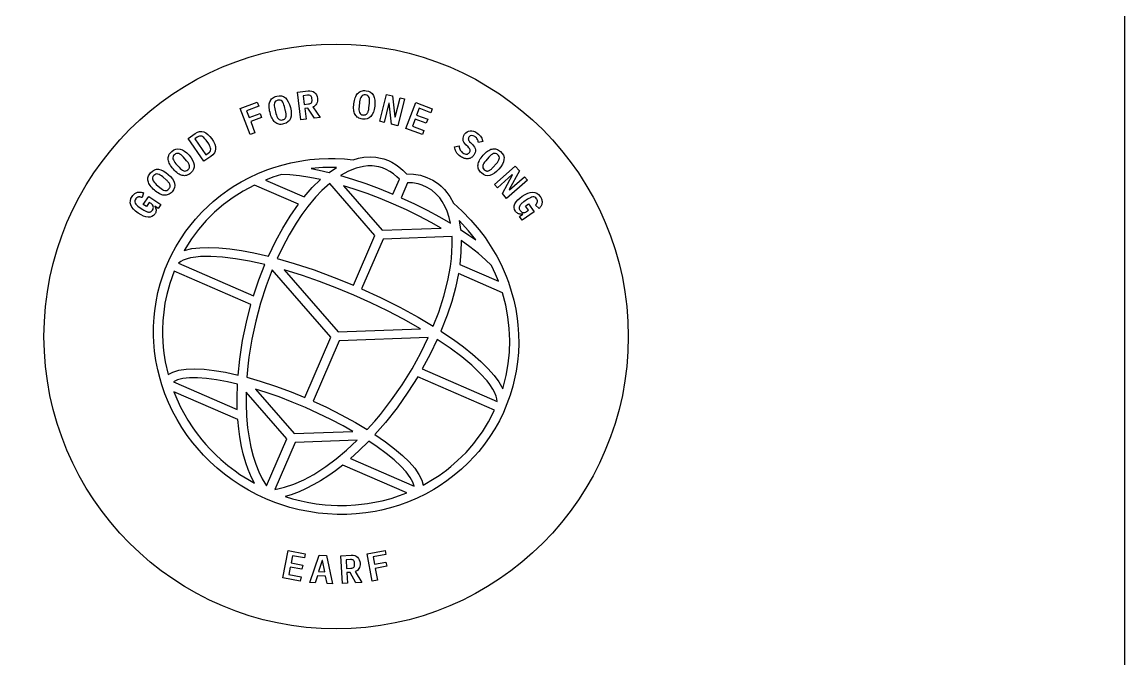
# Model space of a CAD drawing. Header units: millimetres. Extents: x 0 to 600, y 0 to 400.
# Drawn here: x 524.5 to 600, y 50.9 to 94.5 of the extents above; entities that cross this region are included whole.
import ezdxf

# ---------------------------------------------------------------- set-up
doc = ezdxf.new("R2010")
doc.units = ezdxf.units.MM
for name, color, linetype in [('CUT', 7, 'Continuous'), ('ENGRAVE_BACK_MIRRORED', 7, 'Continuous'), ('ENGRAVE_FRONT', 7, 'Continuous'), ('SHEET', 7, 'Continuous')]:
    doc.layers.add(name, color=color, linetype=linetype)

msp = doc.modelspace()

# ---------------------------------------------------------------- linework, layer by layer
at = {"layer": 'CUT'}
msp.add_circle((546, 73), 20, dxfattribs=at)
at = {"layer": 'ENGRAVE_BACK_MIRRORED'}
for points in [[(557.992, 76.107), (558.16, 75.486), (558.295, 74.859), (558.396, 74.226), (558.445, 73.797), (558.49, 73.16), (558.499, 72.522), (558.475, 71.891), (558.417, 71.258), (558.324, 70.629), (558.243, 70.208), (558.094, 69.591), (557.912, 68.983), (557.697, 68.386), (557.452, 67.807), (557.174, 67.238), (556.865, 66.684), (556.526, 66.147), (556.158, 65.629), (555.763, 65.132), (555.48, 64.808), (555.045, 64.351), (554.58, 63.914), (554.092, 63.502), (553.582, 63.116), (553.052, 62.758), (552.682, 62.531), (552.12, 62.22), (551.541, 61.939), (550.947, 61.688), (550.345, 61.469), (549.726, 61.28), (549.096, 61.124), (548.667, 61.036), (548.024, 60.934), (547.376, 60.866), (546.724, 60.83), (546.071, 60.828), (545.417, 60.859), (544.77, 60.922), (544.121, 61.019), (543.477, 61.149), (542.84, 61.311), (542.416, 61.439), (541.795, 61.654), (541.187, 61.899), (540.588, 62.177), (540.006, 62.484), (539.441, 62.819), (538.894, 63.182), (538.366, 63.572), (537.858, 63.988), (537.377, 64.425), (536.916, 64.888), (536.479, 65.374), (536.199, 65.714), (535.807, 66.235), (535.442, 66.773), (535.109, 67.325), (534.803, 67.896), (534.527, 68.482), (534.283, 69.079), (534.071, 69.688), (533.947, 70.104), (533.79, 70.727), (533.667, 71.351), (533.577, 71.985), (533.522, 72.622), (533.503, 73.053), (533.505, 73.69), (533.54, 74.32), (533.584, 74.748), (533.676, 75.377), (533.802, 75.994), (533.962, 76.608), (534.155, 77.212), (534.303, 77.614), (534.548, 78.193), (534.733, 78.579), (535.029, 79.133), (535.358, 79.676), (535.716, 80.2), (535.974, 80.543), (536.375, 81.029), (536.806, 81.498), (537.262, 81.943), (537.584, 82.229), (538.075, 82.629), (538.592, 83.006), (538.953, 83.245), (539.503, 83.576), (540.071, 83.877), (540.65, 84.146), (541.249, 84.387), (541.66, 84.533), (542.28, 84.721), (542.904, 84.876), (543.761, 85.035), (544.192, 85.092), (544.836, 85.15), (545.488, 85.174), (545.929, 85.172), (546.578, 85.142), (547.161, 85.086), (547.542, 85.19), (547.907, 85.253), (548.364, 85.279), (548.719, 85.256), (549.046, 85.199), (549.277, 85.137), (549.588, 85.022), (549.806, 84.919), (550.099, 84.747), (550.301, 84.605), (550.571, 84.38), (550.825, 84.128), (551.303, 84.104), (551.773, 84.021), (552.216, 83.881), (552.629, 83.682), (553.007, 83.427), (553.182, 83.279), (553.419, 83.041), (553.575, 82.853), (553.775, 82.569), (554.028, 82.109), (554.627, 81.572), (555.233, 80.952), (555.798, 80.29), (556.193, 79.765), (556.555, 79.231), (556.782, 78.862), (556.999, 78.482), (557.292, 77.91), (557.641, 77.116), (557.793, 76.714), (557.992, 76.107)], [(550.33, 83.759), (550.161, 83.924), (549.927, 84.118), (549.685, 84.283), (549.435, 84.418), (549.178, 84.524), (548.913, 84.6), (548.456, 84.663), (548.171, 84.661), (547.878, 84.63), (547.375, 84.511), (546.855, 84.306), (546.309, 84.006), (547.129, 83.758), (548.032, 83.454), (548.947, 83.114), (549.886, 82.733), (550.33, 83.759)], [(544.933, 83.727), (544.207, 83.876), (543.489, 83.99), (542.834, 84.057), (542.259, 84.077), (541.658, 83.883), (541.16, 83.694), (543.809, 82.546), (544.367, 83.177), (544.933, 83.727)], [(546.032, 84.556), (545.084, 84.549), (544.285, 84.485), (544.846, 84.374), (545.529, 84.215), (546.032, 84.556)], [(543.417, 82.047), (540.401, 83.355), (539.626, 82.939), (538.942, 82.503), (538.293, 82.02), (537.681, 81.494), (537.109, 80.927), (536.581, 80.321), (536.098, 79.679), (535.593, 78.884), (536.111, 79.006), (536.67, 79.071), (537.293, 79.089), (537.979, 79.061), (538.722, 78.989), (539.52, 78.873), (540.364, 78.715), (541.361, 78.487), (541.869, 79.546), (542.344, 80.416), (542.848, 81.235), (543.417, 82.047)], [(541.964, 78.332), (543.122, 77.997), (544.488, 77.549), (545.876, 77.037), (547.185, 76.505), (548.657, 79.899), (545.559, 83.458), (545.027, 82.974), (544.599, 82.524), (544.073, 81.895), (543.661, 81.341), (543.262, 80.745), (542.781, 79.946), (542.326, 79.092), (541.964, 78.332)], [(553.184, 80.413), (552.513, 80.79), (551.677, 81.228), (550.811, 81.649), (549.924, 82.05), (549.025, 82.424), (548.125, 82.768), (547.234, 83.079), (546.5, 83.311), (549.15, 80.266), (553.184, 80.413)], [(550.448, 82.489), (551.368, 82.064), (552.241, 81.629), (553.081, 81.177), (553.822, 80.749), (553.735, 81.125), (553.592, 81.568), (553.462, 81.872), (553.26, 82.236), (553.089, 82.48), (552.834, 82.764), (552.551, 83.003), (552.239, 83.196), (551.898, 83.345), (551.623, 83.426), (551.232, 83.495), (550.893, 83.515), (550.448, 82.489)], [(555.555, 79.599), (555.056, 80.225), (554.413, 80.922), (554.508, 80.322), (555.091, 79.932), (555.555, 79.599)], [(553.826, 77.782), (553.894, 78.328), (553.932, 78.801), (553.948, 79.258), (553.935, 79.826), (549.22, 79.655), (547.748, 76.261), (549.032, 75.669), (550.354, 75.006), (551.615, 74.315), (552.651, 73.698), (553.025, 74.667), (553.379, 75.76), (553.65, 76.821), (553.826, 77.782)], [(557.114, 76.777), (556.912, 77.27), (556.643, 77.841), (556.235, 78.247), (555.739, 78.679), (555.164, 79.125), (554.559, 79.553), (554.544, 78.764), (554.466, 77.926), (557.114, 76.777)], [(541.115, 77.916), (540.071, 78.148), (539.104, 78.318), (538.215, 78.427), (537.415, 78.474), (536.715, 78.459), (536.406, 78.429), (536.039, 78.368), (535.8, 78.306), (535.531, 78.206), (535.368, 78.12), (535.216, 78.01), (540.345, 75.786), (540.71, 76.873), (541.115, 77.916)], [(534.503, 70.395), (534.811, 70.557), (535.243, 70.688), (535.741, 70.761), (536.319, 70.782), (536.956, 70.752), (537.661, 70.673), (538.418, 70.546), (539.286, 70.358), (539.398, 71.447), (539.592, 72.712), (539.854, 73.977), (540.169, 75.194), (534.909, 77.475), (534.609, 76.632), (534.4, 75.858), (534.28, 75.268), (534.218, 74.871), (534.137, 74.072), (534.114, 73.468), (534.117, 73.065), (534.165, 72.259), (534.211, 71.857), (534.307, 71.256), (534.503, 70.395)], [(540.832, 75.28), (540.5, 74.045), (540.234, 72.808), (540.034, 71.573), (539.959, 70.961), (539.89, 70.205), (540.801, 69.942), (541.849, 69.599), (542.916, 69.205), (543.855, 68.824), (545.642, 72.945), (541.629, 77.554), (541.217, 76.469), (540.832, 75.28)], [(547.223, 75.821), (546.047, 76.311), (544.87, 76.761), (543.705, 77.167), (542.435, 77.563), (546.135, 73.312), (551.767, 73.516), (550.611, 74.173), (549.518, 74.746), (548.384, 75.298), (547.223, 75.821)], [(553.176, 73.365), (554.024, 72.792), (554.716, 72.285), (555.347, 71.781), (555.907, 71.288), (556.396, 70.807), (556.809, 70.339), (557.143, 69.887), (557.408, 69.426), (557.643, 70.338), (557.782, 71.129), (557.863, 71.928), (557.887, 72.733), (557.852, 73.54), (557.76, 74.344), (557.611, 75.141), (557.386, 75.991), (554.369, 77.299), (554.166, 76.328), (553.912, 75.401), (553.602, 74.459), (553.176, 73.365)], [(551.197, 70.786), (551.801, 71.88), (552.312, 72.922), (546.204, 72.701), (544.418, 68.58), (545.339, 68.155), (546.355, 67.645), (547.322, 67.115), (548.136, 66.629), (548.641, 67.196), (549.037, 67.67), (549.801, 68.66), (550.522, 69.7), (551.197, 70.786)], [(557.028, 68.553), (557.005, 68.739), (556.956, 68.917), (556.845, 69.182), (556.726, 69.399), (556.521, 69.708), (556.331, 69.954), (555.864, 70.475), (555.283, 71.027), (554.596, 71.601), (553.811, 72.191), (552.927, 72.795), (552.443, 71.786), (551.899, 70.777), (557.028, 68.553)], [(548.661, 66.294), (549.391, 65.789), (550.001, 65.322), (550.541, 64.862), (550.998, 64.418), (551.378, 63.981), (551.665, 63.568), (551.865, 63.163), (551.957, 62.828), (552.72, 63.273), (553.058, 63.497), (553.548, 63.855), (553.864, 64.107), (554.319, 64.506), (554.891, 65.073), (555.419, 65.679), (555.666, 65.996), (556.015, 66.486), (556.437, 67.168), (556.847, 67.963), (551.587, 70.243), (550.914, 69.182), (550.169, 68.126), (549.379, 67.12), (548.661, 66.294)], [(539.246, 69.737), (538.557, 69.893), (537.81, 70.03), (537.122, 70.121), (536.503, 70.164), (535.959, 70.161), (535.502, 70.113), (535.139, 70.025), (534.867, 69.9), (539.231, 68.007), (539.219, 68.781), (539.246, 69.737)], [(534.886, 69.223), (535.088, 68.73), (535.35, 68.174), (535.641, 67.63), (535.851, 67.276), (536.188, 66.758), (536.429, 66.422), (536.811, 65.933), (537.08, 65.618), (537.36, 65.312), (537.799, 64.87), (538.105, 64.588), (538.581, 64.184), (539.078, 63.804), (539.419, 63.565), (539.947, 63.228), (540.401, 62.967), (540.205, 63.356), (539.975, 63.902), (539.819, 64.348), (539.642, 64.966), (539.527, 65.462), (539.403, 66.145), (539.331, 66.685), (539.27, 67.322), (534.886, 69.223)], [(539.869, 67.549), (539.94, 66.754), (540.036, 66.073), (540.162, 65.428), (540.316, 64.821), (540.498, 64.256), (540.706, 63.736), (540.938, 63.263), (541.234, 62.779), (542.626, 65.99), (539.839, 69.193), (539.835, 68.395), (539.869, 67.549)], [(540.47, 69.402), (543.12, 66.357), (547.154, 66.504), (546.482, 66.881), (545.647, 67.319), (544.781, 67.741), (543.893, 68.141), (542.994, 68.515), (542.095, 68.859), (541.204, 69.17), (540.47, 69.402)], [(541.797, 62.535), (542.108, 62.591), (542.476, 62.683), (543.115, 62.899), (543.78, 63.193), (544.464, 63.563), (545.301, 64.104), (546.007, 64.632), (546.712, 65.226), (547.432, 65.9), (543.189, 65.746), (541.797, 62.535)], [(551.347, 62.754), (551.252, 63.038), (551.068, 63.364), (550.791, 63.731), (550.422, 64.129), (549.967, 64.552), (549.43, 64.992), (548.82, 65.443), (548.235, 65.839), (547.556, 65.167), (546.982, 64.647), (551.347, 62.754)], [(546.456, 64.206), (545.949, 63.815), (545.505, 63.499), (544.923, 63.123), (544.482, 62.868), (543.909, 62.574), (543.477, 62.383), (542.922, 62.178), (542.504, 62.055), (543.004, 61.902), (543.611, 61.747), (544.019, 61.662), (544.636, 61.559), (545.256, 61.487), (545.671, 61.457), (546.086, 61.441), (546.709, 61.443), (547.329, 61.477), (547.741, 61.518), (548.15, 61.572), (548.76, 61.679), (549.162, 61.768), (549.757, 61.927), (550.342, 62.117), (550.84, 62.306), (546.456, 64.206)]]:
    msp.add_lwpolyline(points, close=True, dxfattribs=at)
at = {"layer": 'ENGRAVE_FRONT'}
for points in [[(541.707, 87.767), (541.659, 87.838), (541.615, 87.917), (541.574, 88.004), (541.537, 88.099), (541.504, 88.201), (541.474, 88.311), (541.449, 88.421), (541.431, 88.527), (541.42, 88.628), (541.415, 88.724), (541.417, 88.816), (541.427, 88.901), (541.443, 88.981), (541.468, 89.056), (541.499, 89.124), (541.539, 89.187), (541.585, 89.244), (541.64, 89.296), (541.702, 89.341), (541.772, 89.38), (541.85, 89.412), (541.935, 89.438), (542.107, 89.463), (542.263, 89.452), (542.402, 89.403), (542.526, 89.317), (542.634, 89.197), (542.727, 89.047), (542.806, 88.867), (542.869, 88.656), (542.911, 88.44), (542.926, 88.244), (542.913, 88.068), (542.874, 87.911), (542.804, 87.778), (542.703, 87.67), (542.571, 87.587), (542.407, 87.53), (542.319, 87.512), (542.235, 87.504), (542.155, 87.506), (542.079, 87.517), (542.007, 87.538), (541.939, 87.566), (541.875, 87.604), (541.815, 87.65), (541.759, 87.704), (541.707, 87.767)], [(542.576, 88.095), (542.578, 88.141), (542.576, 88.19), (542.571, 88.241), (542.564, 88.295), (542.553, 88.351), (542.54, 88.409), (542.462, 88.724), (542.43, 88.835), (542.392, 88.932), (542.347, 89.014), (542.297, 89.081), (542.239, 89.131), (542.171, 89.159), (542.093, 89.167), (542.005, 89.155), (541.922, 89.125), (541.857, 89.082), (541.81, 89.025), (541.782, 88.954), (541.768, 88.871), (541.767, 88.778), (541.778, 88.674), (541.802, 88.561), (541.88, 88.243), (541.913, 88.132), (541.951, 88.035), (541.995, 87.953), (542.046, 87.886), (542.104, 87.837), (542.172, 87.808), (542.25, 87.8), (542.337, 87.812), (542.381, 87.826), (542.42, 87.842), (542.455, 87.863), (542.484, 87.887), (542.51, 87.914), (542.531, 87.944), (542.548, 87.977), (542.561, 88.014), (542.57, 88.053), (542.576, 88.095)], [(544.692, 89.403), (544.717, 89.276), (544.723, 89.176), (544.716, 89.082), (544.696, 88.995), (544.663, 88.915), (544.618, 88.844), (544.561, 88.785), (544.492, 88.737), (544.411, 88.702), (544.908, 87.978), (544.519, 87.93), (544.07, 88.619), (543.857, 88.593), (543.946, 87.861), (543.592, 87.818), (543.362, 89.704), (544.078, 89.791), (544.209, 89.797), (544.326, 89.781), (544.429, 89.744), (544.519, 89.685), (544.593, 89.608), (544.651, 89.514), (544.692, 89.403)], [(544.327, 89.341), (544.309, 89.39), (544.284, 89.43), (544.253, 89.46), (544.214, 89.481), (544.165, 89.493), (544.107, 89.497), (544.04, 89.493), (543.751, 89.458), (543.823, 88.869), (544.112, 88.904), (544.178, 88.915), (544.233, 88.933), (544.277, 88.957), (544.311, 88.987), (544.334, 89.024), (544.348, 89.068), (544.353, 89.12), (544.35, 89.18), (544.338, 89.282), (544.327, 89.341)], [(547.24, 88.328), (547.22, 88.411), (547.207, 88.501), (547.2, 88.597), (547.199, 88.699), (547.204, 88.807), (547.215, 88.92), (547.231, 89.031), (547.252, 89.136), (547.277, 89.235), (547.307, 89.327), (547.342, 89.412), (547.381, 89.488), (547.425, 89.557), (547.474, 89.618), (547.528, 89.671), (547.587, 89.715), (547.651, 89.752), (547.72, 89.781), (547.795, 89.801), (547.874, 89.813), (547.958, 89.815), (548.047, 89.808), (548.217, 89.771), (548.358, 89.705), (548.472, 89.61), (548.556, 89.486), (548.615, 89.336), (548.649, 89.162), (548.658, 88.966), (548.642, 88.746), (548.604, 88.529), (548.549, 88.341), (548.474, 88.18), (548.381, 88.048), (548.269, 87.948), (548.136, 87.883), (547.983, 87.853), (547.81, 87.858), (547.721, 87.872), (547.64, 87.895), (547.566, 87.925), (547.499, 87.963), (547.439, 88.007), (547.385, 88.058), (547.339, 88.116), (547.299, 88.18), (547.266, 88.251), (547.24, 88.328)], [(548.168, 88.326), (548.187, 88.368), (548.202, 88.414), (548.216, 88.464), (548.228, 88.517), (548.239, 88.573), (548.247, 88.632), (548.286, 88.954), (548.295, 89.07), (548.294, 89.174), (548.282, 89.266), (548.258, 89.347), (548.222, 89.414), (548.168, 89.465), (548.098, 89.5), (548.012, 89.519), (547.924, 89.521), (547.847, 89.504), (547.783, 89.467), (547.732, 89.411), (547.69, 89.338), (547.656, 89.252), (547.629, 89.151), (547.61, 89.036), (547.571, 88.712), (547.562, 88.596), (547.563, 88.492), (547.575, 88.4), (547.599, 88.319), (547.635, 88.252), (547.689, 88.201), (547.759, 88.166), (547.845, 88.147), (547.891, 88.143), (547.933, 88.145), (547.973, 88.152), (548.009, 88.164), (548.042, 88.18), (548.073, 88.201), (548.1, 88.226), (548.125, 88.255), (548.148, 88.289), (548.168, 88.326)], [(550.672, 89.254), (550.216, 87.409), (549.791, 87.514), (549.635, 88.958), (549.608, 88.964), (549.281, 87.64), (548.985, 87.714), (549.441, 89.558), (549.867, 89.453), (550.023, 88.009), (550.049, 88.003), (550.377, 89.327), (550.672, 89.254)], [(540.156, 87.699), (540.446, 86.936), (540.113, 86.809), (539.437, 88.585), (540.597, 89.026), (540.702, 88.752), (539.875, 88.437), (540.051, 87.974), (540.797, 88.258), (540.901, 87.983), (540.156, 87.699)], [(551.407, 87.866), (551.221, 87.377), (552.009, 87.077), (551.905, 86.802), (550.783, 87.229), (551.459, 89.005), (552.581, 88.578), (552.476, 88.303), (551.687, 88.604), (551.511, 88.14), (552.272, 87.851), (552.167, 87.576), (551.407, 87.866)], [(537.494, 86.511), (537.609, 86.326), (537.689, 86.15), (537.736, 85.984), (537.748, 85.827), (537.724, 85.682), (537.664, 85.547), (537.567, 85.424), (537.433, 85.313), (536.948, 84.977), (535.866, 86.538), (536.351, 86.875), (536.502, 86.961), (536.652, 87.008), (536.799, 87.017), (536.944, 86.987), (537.086, 86.921), (537.226, 86.819), (537.362, 86.683), (537.494, 86.511)], [(554.108, 85.966), (554.412, 86.027), (554.424, 85.949), (554.442, 85.876), (554.467, 85.809), (554.498, 85.747), (554.535, 85.69), (554.578, 85.638), (554.627, 85.59), (554.682, 85.547), (554.748, 85.507), (554.812, 85.48), (554.872, 85.466), (554.93, 85.465), (554.985, 85.477), (555.035, 85.502), (555.081, 85.54), (555.123, 85.59), (555.15, 85.637), (555.166, 85.682), (555.172, 85.726), (555.167, 85.769), (555.151, 85.814), (555.124, 85.861), (555.085, 85.91), (555.034, 85.963), (554.887, 86.105), (554.803, 86.199), (554.741, 86.292), (554.703, 86.385), (554.687, 86.477), (554.69, 86.567), (554.709, 86.655), (554.743, 86.74), (554.792, 86.823), (554.874, 86.922), (554.965, 86.996), (555.065, 87.044), (555.175, 87.066), (555.291, 87.063), (555.411, 87.035), (555.534, 86.983), (555.661, 86.906), (555.747, 86.841), (555.821, 86.773), (555.885, 86.703), (555.937, 86.629), (555.978, 86.553), (556.009, 86.477), (556.03, 86.4), (556.041, 86.322), (555.741, 86.258), (555.733, 86.316), (555.718, 86.372), (555.698, 86.426), (555.673, 86.479), (555.64, 86.53), (555.6, 86.578), (555.552, 86.623), (555.497, 86.665), (555.376, 86.73), (555.269, 86.745), (555.176, 86.713), (555.096, 86.632), (555.07, 86.587), (555.055, 86.544), (555.05, 86.501), (555.055, 86.458), (555.072, 86.414), (555.1, 86.367), (555.139, 86.316), (555.191, 86.262), (555.334, 86.119), (555.413, 86.03), (555.472, 85.94), (555.512, 85.85), (555.532, 85.76), (555.534, 85.671), (555.517, 85.582), (555.484, 85.493), (555.432, 85.406), (555.392, 85.354), (555.35, 85.307), (555.304, 85.267), (555.255, 85.232), (555.204, 85.203), (555.15, 85.18), (555.093, 85.163), (555.035, 85.153), (554.974, 85.149), (554.912, 85.151), (554.848, 85.161), (554.782, 85.177), (554.715, 85.201), (554.647, 85.231), (554.578, 85.269), (554.508, 85.314), (554.414, 85.386), (554.333, 85.461), (554.266, 85.54), (554.212, 85.622), (554.171, 85.706), (554.139, 85.792), (554.118, 85.878), (554.108, 85.966)], [(537.093, 86.435), (537.023, 86.526), (536.952, 86.597), (536.879, 86.651), (536.805, 86.686), (536.729, 86.702), (536.652, 86.697), (536.574, 86.672), (536.494, 86.626), (536.317, 86.504), (537.074, 85.412), (537.251, 85.534), (537.321, 85.593), (537.372, 85.658), (537.404, 85.728), (537.416, 85.804), (537.409, 85.886), (537.384, 85.974), (537.341, 86.066), (537.281, 86.164), (537.093, 86.435)], [(535.395, 84.033), (535.32, 84.064), (535.244, 84.105), (535.168, 84.154), (535.091, 84.212), (535.014, 84.279), (534.937, 84.354), (534.859, 84.437), (534.787, 84.523), (534.721, 84.608), (534.664, 84.692), (534.615, 84.775), (534.574, 84.857), (534.543, 84.937), (534.52, 85.016), (534.507, 85.093), (534.503, 85.168), (534.509, 85.242), (534.523, 85.315), (534.547, 85.386), (534.581, 85.455), (534.625, 85.522), (534.679, 85.586), (534.743, 85.649), (534.883, 85.752), (535.026, 85.814), (535.172, 85.836), (535.322, 85.818), (535.473, 85.762), (535.626, 85.673), (535.779, 85.55), (535.933, 85.393), (536.071, 85.221), (536.176, 85.055), (536.247, 84.893), (536.284, 84.736), (536.285, 84.585), (536.247, 84.443), (536.168, 84.308), (536.05, 84.181), (535.98, 84.124), (535.909, 84.078), (535.838, 84.043), (535.765, 84.017), (535.692, 84.001), (535.618, 83.995), (535.544, 83.999), (535.47, 84.011), (535.395, 84.033)], [(535.95, 84.72), (535.935, 84.76), (535.916, 84.801), (535.892, 84.844), (535.863, 84.887), (535.832, 84.931), (535.796, 84.976), (535.757, 85.021), (535.542, 85.263), (535.461, 85.347), (535.382, 85.414), (535.305, 85.466), (535.229, 85.502), (535.154, 85.519), (535.081, 85.512), (535.008, 85.483), (534.937, 85.431), (534.877, 85.366), (534.839, 85.297), (534.825, 85.225), (534.833, 85.149), (534.859, 85.07), (534.902, 84.987), (534.96, 84.9), (535.034, 84.811), (535.251, 84.567), (535.331, 84.483), (535.41, 84.415), (535.488, 84.364), (535.564, 84.328), (535.638, 84.311), (535.712, 84.317), (535.784, 84.346), (535.856, 84.398), (535.889, 84.431), (535.915, 84.464), (535.936, 84.498), (535.952, 84.533), (535.961, 84.568), (535.966, 84.605), (535.965, 84.642), (535.96, 84.681), (535.95, 84.72)], [(555.728, 84.814), (555.75, 84.892), (555.781, 84.972), (555.822, 85.053), (555.87, 85.136), (555.928, 85.22), (555.993, 85.306), (556.067, 85.393), (556.144, 85.475), (556.221, 85.55), (556.298, 85.616), (556.374, 85.675), (556.451, 85.725), (556.527, 85.765), (556.602, 85.797), (556.677, 85.819), (556.752, 85.831), (556.826, 85.834), (556.899, 85.828), (556.973, 85.813), (557.045, 85.787), (557.117, 85.751), (557.187, 85.705), (557.257, 85.649), (557.375, 85.522), (557.454, 85.387), (557.493, 85.244), (557.492, 85.094), (557.454, 84.937), (557.383, 84.775), (557.279, 84.609), (557.141, 84.437), (556.986, 84.28), (556.833, 84.157), (556.68, 84.068), (556.529, 84.012), (556.38, 83.994), (556.233, 84.016), (556.09, 84.078), (555.95, 84.181), (555.886, 84.243), (555.832, 84.308), (555.789, 84.375), (555.755, 84.444), (555.731, 84.515), (555.716, 84.587), (555.711, 84.661), (555.715, 84.737), (555.728, 84.814)], [(556.474, 84.342), (556.512, 84.362), (556.551, 84.386), (556.59, 84.415), (556.63, 84.448), (556.67, 84.484), (556.711, 84.525), (556.751, 84.569), (556.966, 84.811), (557.04, 84.9), (557.098, 84.987), (557.141, 85.07), (557.167, 85.149), (557.175, 85.225), (557.161, 85.297), (557.123, 85.366), (557.063, 85.431), (556.992, 85.483), (556.919, 85.512), (556.846, 85.519), (556.771, 85.502), (556.695, 85.466), (556.618, 85.414), (556.539, 85.347), (556.458, 85.263), (556.241, 85.019), (556.167, 84.929), (556.109, 84.843), (556.067, 84.76), (556.04, 84.681), (556.032, 84.605), (556.047, 84.532), (556.084, 84.464), (556.144, 84.398), (556.18, 84.37), (556.216, 84.347), (556.252, 84.33), (556.288, 84.319), (556.325, 84.314), (556.362, 84.313), (556.399, 84.318), (556.436, 84.328), (556.474, 84.342)], [(558.897, 83.926), (559.099, 83.698), (557.673, 82.441), (557.383, 82.77), (558.077, 84.046), (558.059, 84.066), (557.036, 83.164), (556.834, 83.393), (558.26, 84.649), (558.55, 84.321), (557.856, 83.045), (557.874, 83.025), (558.897, 83.926)], [(534.139, 82.67), (534.06, 82.692), (533.98, 82.723), (533.899, 82.763), (533.816, 82.811), (533.731, 82.868), (533.645, 82.933), (533.558, 83.006), (533.476, 83.083), (533.401, 83.159), (533.334, 83.236), (533.275, 83.312), (533.224, 83.389), (533.183, 83.464), (533.152, 83.54), (533.129, 83.615), (533.116, 83.689), (533.113, 83.763), (533.119, 83.837), (533.134, 83.91), (533.159, 83.983), (533.194, 84.054), (533.24, 84.125), (533.296, 84.195), (533.423, 84.314), (533.557, 84.393), (533.7, 84.433), (533.85, 84.433), (534.007, 84.396), (534.169, 84.325), (534.336, 84.222), (534.509, 84.085), (534.666, 83.931), (534.79, 83.778), (534.88, 83.626), (534.937, 83.475), (534.956, 83.326), (534.935, 83.179), (534.873, 83.036), (534.771, 82.896), (534.708, 82.831), (534.644, 82.777), (534.577, 82.733), (534.508, 82.699), (534.438, 82.674), (534.365, 82.659), (534.291, 82.654), (534.216, 82.657), (534.139, 82.67)], [(534.607, 83.419), (534.587, 83.457), (534.563, 83.495), (534.534, 83.535), (534.5, 83.574), (534.464, 83.614), (534.423, 83.654), (534.379, 83.694), (534.136, 83.909), (534.046, 83.982), (533.959, 84.039), (533.876, 84.082), (533.796, 84.108), (533.72, 84.115), (533.648, 84.1), (533.58, 84.063), (533.515, 84.002), (533.463, 83.931), (533.434, 83.858), (533.429, 83.784), (533.445, 83.71), (533.482, 83.634), (533.534, 83.557), (533.602, 83.478), (533.686, 83.398), (533.931, 83.182), (534.021, 83.109), (534.108, 83.051), (534.191, 83.009), (534.271, 82.983), (534.347, 82.975), (534.419, 82.99), (534.487, 83.028), (534.552, 83.088), (534.581, 83.124), (534.603, 83.16), (534.62, 83.197), (534.631, 83.233), (534.636, 83.27), (534.636, 83.307), (534.631, 83.344), (534.621, 83.381), (534.607, 83.419)], [(533.664, 81.713), (533.67, 81.681), (533.673, 81.649), (533.674, 81.615), (533.672, 81.582), (533.667, 81.547), (533.659, 81.512), (533.647, 81.476), (533.632, 81.44), (533.612, 81.403), (533.589, 81.367), (533.499, 81.264), (533.393, 81.194), (533.271, 81.156), (533.132, 81.15), (532.98, 81.176), (532.817, 81.231), (532.643, 81.317), (532.459, 81.432), (532.277, 81.57), (532.131, 81.71), (532.021, 81.851), (531.947, 81.994), (531.91, 82.139), (531.913, 82.285), (531.956, 82.433), (532.039, 82.581), (532.08, 82.637), (532.122, 82.686), (532.166, 82.729), (532.211, 82.765), (532.258, 82.796), (532.305, 82.822), (532.354, 82.843), (532.403, 82.858), (532.454, 82.868), (532.505, 82.874), (532.557, 82.875), (532.609, 82.872), (532.662, 82.864), (532.716, 82.854), (532.769, 82.84), (532.822, 82.823), (532.714, 82.502), (532.684, 82.51), (532.653, 82.519), (532.623, 82.526), (532.593, 82.533), (532.563, 82.538), (532.534, 82.541), (532.506, 82.542), (532.477, 82.54), (532.45, 82.535), (532.423, 82.528), (532.397, 82.518), (532.371, 82.505), (532.346, 82.489), (532.323, 82.469), (532.3, 82.444), (532.278, 82.414), (532.238, 82.342), (532.221, 82.269), (532.225, 82.197), (532.251, 82.126), (532.296, 82.054), (532.357, 81.984), (532.434, 81.914), (532.527, 81.844), (532.778, 81.672), (532.828, 81.639), (532.878, 81.609), (532.926, 81.582), (532.973, 81.559), (533.02, 81.54), (533.065, 81.525), (533.109, 81.514), (533.151, 81.508), (533.192, 81.507), (533.231, 81.51), (533.269, 81.519), (533.305, 81.532), (533.338, 81.551), (533.371, 81.576), (533.401, 81.607), (533.429, 81.644), (533.465, 81.707), (533.486, 81.768), (533.493, 81.828), (533.485, 81.887), (533.464, 81.943), (533.433, 81.994), (533.391, 82.041), (533.338, 82.083), (533.21, 82.171), (533.014, 81.886), (532.801, 82.032), (533.177, 82.58), (533.996, 82.018), (533.816, 81.755), (533.598, 81.905), (533.586, 81.887), (533.602, 81.86), (533.617, 81.832), (533.631, 81.804), (533.644, 81.774), (533.655, 81.744), (533.664, 81.713)], [(558.572, 81.369), (558.54, 81.375), (558.508, 81.384), (558.477, 81.395), (558.446, 81.409), (558.416, 81.426), (558.386, 81.447), (558.357, 81.47), (558.329, 81.498), (558.302, 81.529), (558.276, 81.564), (558.212, 81.685), (558.185, 81.809), (558.194, 81.937), (558.238, 82.068), (558.317, 82.201), (558.428, 82.333), (558.57, 82.464), (558.744, 82.595), (558.938, 82.715), (559.121, 82.801), (559.293, 82.852), (559.453, 82.87), (559.601, 82.852), (559.736, 82.796), (559.858, 82.703), (559.967, 82.572), (560.004, 82.514), (560.035, 82.457), (560.059, 82.401), (560.077, 82.345), (560.089, 82.291), (560.096, 82.237), (560.097, 82.185), (560.094, 82.133), (560.085, 82.082), (560.072, 82.032), (560.055, 81.983), (560.033, 81.936), (560.007, 81.889), (559.978, 81.843), (559.946, 81.798), (559.911, 81.755), (559.65, 81.972), (559.669, 81.997), (559.687, 82.022), (559.705, 82.047), (559.722, 82.073), (559.738, 82.099), (559.751, 82.125), (559.762, 82.151), (559.77, 82.178), (559.776, 82.206), (559.779, 82.233), (559.779, 82.261), (559.777, 82.29), (559.77, 82.319), (559.76, 82.348), (559.745, 82.379), (559.725, 82.41), (559.672, 82.473), (559.61, 82.515), (559.542, 82.537), (559.466, 82.539), (559.383, 82.522), (559.295, 82.491), (559.202, 82.445), (559.104, 82.383), (558.852, 82.21), (558.803, 82.176), (558.758, 82.14), (558.716, 82.105), (558.677, 82.069), (558.642, 82.033), (558.612, 81.996), (558.586, 81.959), (558.565, 81.921), (558.549, 81.884), (558.538, 81.846), (558.533, 81.808), (558.532, 81.77), (558.538, 81.731), (558.549, 81.693), (558.568, 81.653), (558.592, 81.613), (558.637, 81.557), (558.687, 81.515), (558.74, 81.487), (558.798, 81.474), (558.858, 81.473), (558.917, 81.483), (558.976, 81.506), (559.035, 81.54), (559.163, 81.628), (558.967, 81.913), (559.18, 82.059), (559.556, 81.512), (558.737, 80.95), (558.557, 81.212), (558.774, 81.362), (558.762, 81.38), (558.731, 81.374), (558.7, 81.37), (558.668, 81.367), (558.636, 81.366), (558.604, 81.366), (558.572, 81.369)], [(543.715, 57.366), (543.662, 57.077), (542.862, 57.224), (542.767, 56.71), (543.597, 56.557), (543.544, 56.268), (542.363, 56.485), (542.707, 58.354), (543.888, 58.137), (543.834, 57.848), (543.004, 58), (542.915, 57.513), (543.715, 57.366)], [(549.409, 57.573), (549.462, 57.284), (548.678, 57.139), (548.825, 56.336), (548.475, 56.272), (548.131, 58.14), (549.352, 58.365), (549.405, 58.076), (548.535, 57.916), (548.625, 57.429), (549.409, 57.573)], [(545.759, 56.084), (545.381, 56.106), (545.277, 56.595), (544.715, 56.63), (544.555, 56.157), (544.197, 56.178), (544.844, 58.043), (545.339, 58.013), (545.759, 56.084)], [(545.235, 56.89), (545.073, 57.677), (545.051, 57.678), (544.795, 56.917), (545.235, 56.89)], [(547.464, 57.903), (547.534, 57.821), (547.586, 57.724), (547.62, 57.611), (547.637, 57.483), (547.637, 57.382), (547.625, 57.289), (547.599, 57.203), (547.562, 57.125), (547.512, 57.057), (547.452, 57.001), (547.38, 56.958), (547.297, 56.928), (547.749, 56.175), (547.358, 56.151), (546.952, 56.866), (546.737, 56.853), (546.782, 56.116), (546.426, 56.095), (546.311, 57.991), (547.031, 58.035), (547.162, 58.033), (547.278, 58.01), (547.378, 57.967), (547.464, 57.903)], [(547.265, 57.349), (547.265, 57.408), (547.259, 57.512), (547.251, 57.571), (547.237, 57.621), (547.214, 57.662), (547.185, 57.694), (547.147, 57.717), (547.1, 57.733), (547.042, 57.74), (546.975, 57.74), (546.684, 57.722), (546.72, 57.13), (547.011, 57.147), (547.078, 57.155), (547.134, 57.17), (547.179, 57.191), (547.214, 57.218), (547.239, 57.254), (547.256, 57.297), (547.265, 57.349)]]:
    msp.add_lwpolyline(points, close=True, dxfattribs=at)
at = {"layer": 'SHEET'}
msp.add_lwpolyline([(0, 0), (600, 0), (600, 400), (0, 400)], close=True, dxfattribs=at)

doc.saveas('drawing.dxf')
